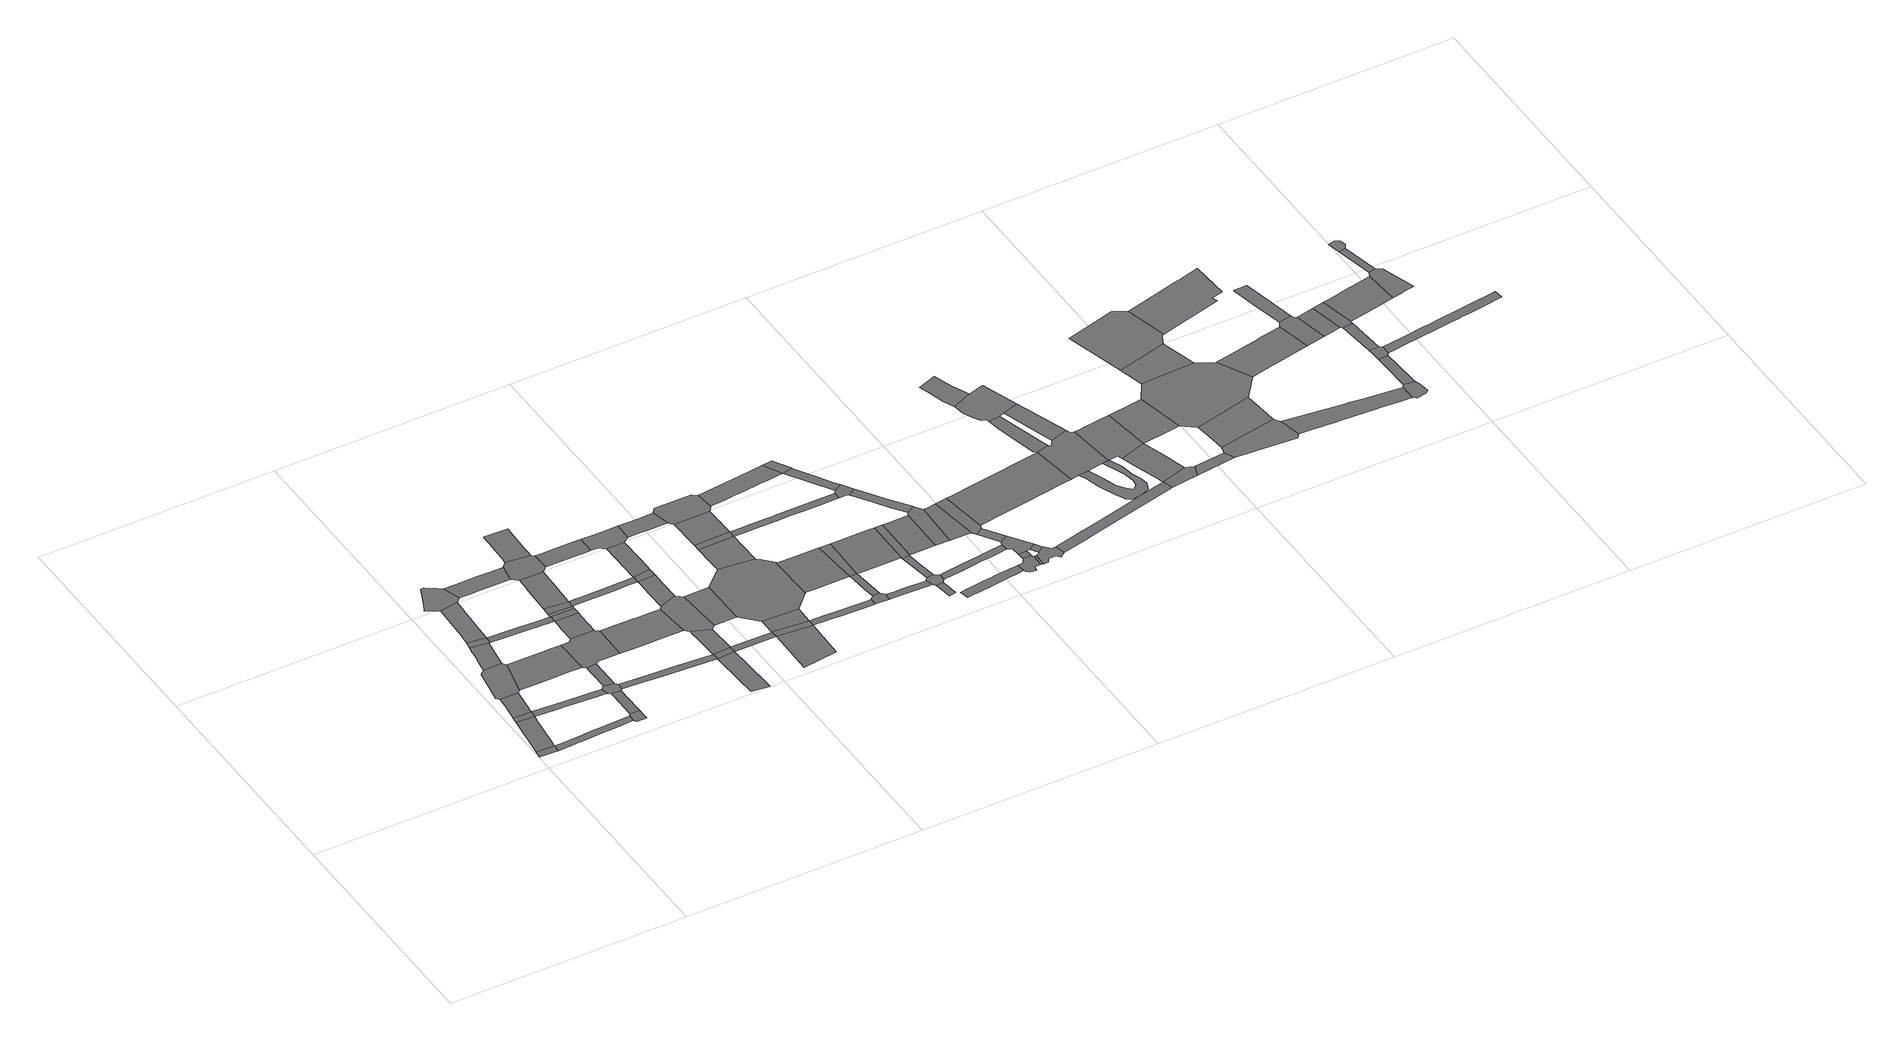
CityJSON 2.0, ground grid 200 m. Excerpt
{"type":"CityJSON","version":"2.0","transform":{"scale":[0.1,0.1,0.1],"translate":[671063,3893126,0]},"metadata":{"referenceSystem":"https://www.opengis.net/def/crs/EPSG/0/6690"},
"CityObjects":{
"road1":{"type":"Road","attributes":{"function":"9","usage":"9","RoadStructureAttribute.widthType":"9","RoadStructureAttribute.width":-9999,"RoadStructureAttribute.sectionType":"9"},"geometry":[{"type":"MultiSurface","lod":"1","boundaries":[[[0,1,2,3]]]}]},
"road2":{"type":"Road","attributes":{"function":"9","usage":"9","RoadStructureAttribute.widthType":"2","RoadStructureAttribute.width":14.8,"RoadStructureAttribute.sectionType":"1"},"geometry":[{"type":"MultiSurface","lod":"1","boundaries":[[[4,5,6,7,8,9,1,0,10,11,12,13,14]]]}]},
"road3":{"type":"Road","attributes":{"function":"9","usage":"9","RoadStructureAttribute.widthType":"9","RoadStructureAttribute.width":-9999,"RoadStructureAttribute.sectionType":"9"},"geometry":[{"type":"MultiSurface","lod":"1","boundaries":[[[15,16,5,4]]]}]},
"road4":{"type":"Road","attributes":{"function":"9","usage":"9","RoadStructureAttribute.widthType":"2","RoadStructureAttribute.width":14.8,"RoadStructureAttribute.sectionType":"1"},"geometry":[{"type":"MultiSurface","lod":"1","boundaries":[[[17,18,19,20,21,22,23,24,25,16,15,26]]]}]},
"road5":{"type":"Road","attributes":{"function":"9","usage":"9","RoadStructureAttribute.widthType":"9","RoadStructureAttribute.width":-9999,"RoadStructureAttribute.sectionType":"9"},"geometry":[{"type":"MultiSurface","lod":"1","boundaries":[[[27,21,20,28,29,30,31,32,33]]]}]},
"road6":{"type":"Road","attributes":{"function":"9","usage":"9","RoadStructureAttribute.widthType":"3","RoadStructureAttribute.width":5.61,"RoadStructureAttribute.sectionType":"1"},"geometry":[{"type":"MultiSurface","lod":"1","boundaries":[[[34,35,36,37,38,39,40,41,42,43,44,45,46,47,48,49,50,51,0,3,52]]]}]},
"road7":{"type":"Road","attributes":{"function":"9","usage":"9","RoadStructureAttribute.widthType":"1","RoadStructureAttribute.width":15.04,"RoadStructureAttribute.sectionType":"1"},"geometry":[{"type":"MultiSurface","lod":"1","boundaries":[[[53,54,55,56,57,58,59,31,30]]]}]},
"road8":{"type":"Road","attributes":{"function":"9","usage":"9","RoadStructureAttribute.widthType":"3","RoadStructureAttribute.width":5.61,"RoadStructureAttribute.sectionType":"1"},"geometry":[{"type":"MultiSurface","lod":"1","boundaries":[[[60,61,62,63,64,65,66,67,68,69,70,71,72,73,74,75,15,4,76]]]}]},
"road9":{"type":"Road","attributes":{"function":"9","usage":"9","RoadStructureAttribute.widthType":"9","RoadStructureAttribute.width":-9999,"RoadStructureAttribute.sectionType":"9"},"geometry":[{"type":"MultiSurface","lod":"1","boundaries":[[[77,78,55,54,79,80]]]}]},
"road10":{"type":"Road","attributes":{"function":"9","usage":"9","RoadStructureAttribute.widthType":"1","RoadStructureAttribute.width":15.04,"RoadStructureAttribute.sectionType":"1"},"geometry":[{"type":"MultiSurface","lod":"1","boundaries":[[[81,82,83,84,85,78,77,86,87,88,89,90,91,92]]]}]},
"road11":{"type":"Road","attributes":{"function":"3","usage":"1","RoadStructureAttribute.widthType":"1","RoadStructureAttribute.width":30.62,"RoadStructureAttribute.sectionType":"1"},"geometry":[{"type":"MultiSurface","lod":"1","boundaries":[[[93,94,95,96,97,29,28,98,99,100,101,102,103,104]]]}]},
"road12":{"type":"Road","attributes":{"function":"9","usage":"9","RoadStructureAttribute.widthType":"9","RoadStructureAttribute.width":-9999,"RoadStructureAttribute.sectionType":"9"},"geometry":[{"type":"MultiSurface","lod":"1","boundaries":[[[91,105,106,107,108,109,110,111,112,113,114,92]]]}]},
"road13":{"type":"Road","attributes":{"function":"9","usage":"9","RoadStructureAttribute.widthType":"9","RoadStructureAttribute.width":-9999,"RoadStructureAttribute.sectionType":"9"},"geometry":[{"type":"MultiSurface","lod":"1","boundaries":[[[45,44,115,116,117,118,119]]]}]},
"road14":{"type":"Road","attributes":{"function":"9","usage":"9","RoadStructureAttribute.widthType":"2","RoadStructureAttribute.width":7.49,"RoadStructureAttribute.sectionType":"1"},"geometry":[{"type":"MultiSurface","lod":"1","boundaries":[[[120,121,122,119,118,123,124,125]]]}]},
"road15":{"type":"Road","attributes":{"function":"9","usage":"9","RoadStructureAttribute.widthType":"9","RoadStructureAttribute.width":-9999,"RoadStructureAttribute.sectionType":"9"},"geometry":[{"type":"MultiSurface","lod":"1","boundaries":[[[126,127,128,129,69,68,120,125]]]}]},
"road16":{"type":"Road","attributes":{"function":"9","usage":"9","RoadStructureAttribute.widthType":"3","RoadStructureAttribute.width":5.66,"RoadStructureAttribute.sectionType":"1"},"geometry":[{"type":"MultiSurface","lod":"1","boundaries":[[[130,131,132,133,134,135,136,137,138,139,140,141,142,143,77,80]]]}]},
"road17":{"type":"Road","attributes":{"function":"9","usage":"9","RoadStructureAttribute.widthType":"2","RoadStructureAttribute.width":7.49,"RoadStructureAttribute.sectionType":"1"},"geometry":[{"type":"MultiSurface","lod":"1","boundaries":[[[144,129,128,145,146,147]]]}]},
"road18":{"type":"Road","attributes":{"function":"9","usage":"9","RoadStructureAttribute.widthType":"2","RoadStructureAttribute.width":11.11,"RoadStructureAttribute.sectionType":"1"},"geometry":[{"type":"MultiSurface","lod":"1","boundaries":[[[148,149,150,151,152,153,154,155,156,106,105]]]}]},
"road19":{"type":"Road","attributes":{"function":"9","usage":"9","RoadStructureAttribute.widthType":"9","RoadStructureAttribute.width":-9999,"RoadStructureAttribute.sectionType":"9"},"geometry":[{"type":"MultiSurface","lod":"1","boundaries":[[[146,157,158,159,160,161,162,93,104,147]]]}]},
"road20":{"type":"Road","attributes":{"function":"9","usage":"9","RoadStructureAttribute.widthType":"1","RoadStructureAttribute.width":19.21,"RoadStructureAttribute.sectionType":"1"},"geometry":[{"type":"MultiSurface","lod":"1","boundaries":[[[163,161,160,164,165,138,166]]]}]},
"road21":{"type":"Road","attributes":{"function":"9","usage":"9","RoadStructureAttribute.widthType":"9","RoadStructureAttribute.width":-9999,"RoadStructureAttribute.sectionType":"9"},"geometry":[{"type":"MultiSurface","lod":"1","boundaries":[[[167,139,138,165]]]}]},
"road22":{"type":"Road","attributes":{"function":"9","usage":"9","RoadStructureAttribute.widthType":"1","RoadStructureAttribute.width":19.21,"RoadStructureAttribute.sectionType":"1"},"geometry":[{"type":"MultiSurface","lod":"1","boundaries":[[[167,168,169,170,171,139]]]}]},
"road23":{"type":"Road","attributes":{"function":"9","usage":"9","RoadStructureAttribute.widthType":"9","RoadStructureAttribute.width":-9999,"RoadStructureAttribute.sectionType":"9"},"geometry":[{"type":"MultiSurface","lod":"1","boundaries":[[[169,172,173,170]]]}]},
"road24":{"type":"Road","attributes":{"function":"9","usage":"9","RoadStructureAttribute.widthType":"3","RoadStructureAttribute.width":5.71,"RoadStructureAttribute.sectionType":"1"},"geometry":[{"type":"MultiSurface","lod":"1","boundaries":[[[174,175,176,177,178,179,127,126,180,181,182,183,184,185]]]}]},
"road25":{"type":"Road","attributes":{"function":"9","usage":"9","RoadStructureAttribute.widthType":"1","RoadStructureAttribute.width":19.21,"RoadStructureAttribute.sectionType":"1"},"geometry":[{"type":"MultiSurface","lod":"1","boundaries":[[[186,187,188,189,190,191,192,193,173,172,194]]]}]},
"road26":{"type":"Road","attributes":{"function":"9","usage":"9","RoadStructureAttribute.widthType":"9","RoadStructureAttribute.width":-9999,"RoadStructureAttribute.sectionType":"9"},"geometry":[{"type":"MultiSurface","lod":"1","boundaries":[[[153,152,190,189,195,196,197,198]]]}]},
"road27":{"type":"Road","attributes":{"function":"3","usage":"1","RoadStructureAttribute.widthType":"1","RoadStructureAttribute.width":30.62,"RoadStructureAttribute.sectionType":"1"},"geometry":[{"type":"MultiSurface","lod":"1","boundaries":[[[199,200,201,202,203,204,205,206,159,158,207,208,209,210,211]]]}]},
"road28":{"type":"Road","attributes":{"function":"9","usage":"9","RoadStructureAttribute.widthType":"1","RoadStructureAttribute.width":19.21,"RoadStructureAttribute.sectionType":"1"},"geometry":[{"type":"MultiSurface","lod":"1","boundaries":[[[197,212,213,214,215,216,217,218,219,220,221,198]]]}]},
"road29":{"type":"Road","attributes":{"function":"9","usage":"9","RoadStructureAttribute.widthType":"3","RoadStructureAttribute.width":5.69,"RoadStructureAttribute.sectionType":"1"},"geometry":[{"type":"MultiSurface","lod":"1","boundaries":[[[222,223,224,225,226,227,228,229,230,231,232,233,234,235,236,237,238,172,169,239]]]}]},
"road30":{"type":"Road","attributes":{"function":"9","usage":"9","RoadStructureAttribute.widthType":"2","RoadStructureAttribute.width":15,"RoadStructureAttribute.sectionType":"1"},"geometry":[{"type":"MultiSurface","lod":"1","boundaries":[[[240,241,242,243,244,245,246,174,247]]]}]},
"road31":{"type":"Road","attributes":{"function":"9","usage":"9","RoadStructureAttribute.widthType":"9","RoadStructureAttribute.width":-9999,"RoadStructureAttribute.sectionType":"9"},"geometry":[{"type":"MultiSurface","lod":"1","boundaries":[[[175,174,246,248]]]}]},
"road32":{"type":"Road","attributes":{"function":"9","usage":"9","RoadStructureAttribute.widthType":"2","RoadStructureAttribute.width":12.84,"RoadStructureAttribute.sectionType":"1"},"geometry":[{"type":"MultiSurface","lod":"1","boundaries":[[[249,250,251,252,253,254,255,196,195]]]}]},
"road33":{"type":"Road","attributes":{"function":"9","usage":"9","RoadStructureAttribute.widthType":"2","RoadStructureAttribute.width":15,"RoadStructureAttribute.sectionType":"1"},"geometry":[{"type":"MultiSurface","lod":"1","boundaries":[[[256,257,258,259,260,261,262,175,248]]]}]},
"road34":{"type":"Road","attributes":{"function":"9","usage":"9","RoadStructureAttribute.widthType":"9","RoadStructureAttribute.width":-9999,"RoadStructureAttribute.sectionType":"9"},"geometry":[{"type":"MultiSurface","lod":"1","boundaries":[[[258,257,263,264,265,266,267,199,211]]]}]},
"road35":{"type":"Road","attributes":{"function":"9","usage":"9","RoadStructureAttribute.widthType":"2","RoadStructureAttribute.width":12.21,"RoadStructureAttribute.sectionType":"1"},"geometry":[{"type":"MultiSurface","lod":"1","boundaries":[[[230,268,269,270,271,272,273,267,266,274,275]]]}]},
"road36":{"type":"Road","attributes":{"function":"9","usage":"9","RoadStructureAttribute.widthType":"3","RoadStructureAttribute.width":5.4,"RoadStructureAttribute.sectionType":"1"},"geometry":[{"type":"MultiSurface","lod":"1","boundaries":[[[276,277,278,248,246,279,280,281]]]}]},
"road37":{"type":"Road","attributes":{"function":"9","usage":"9","RoadStructureAttribute.widthType":"9","RoadStructureAttribute.width":-9999,"RoadStructureAttribute.sectionType":"9"},"geometry":[{"type":"MultiSurface","lod":"1","boundaries":[[[282,231,230,275]]]}]},
"road38":{"type":"Road","attributes":{"function":"9","usage":"9","RoadStructureAttribute.widthType":"2","RoadStructureAttribute.width":12.21,"RoadStructureAttribute.sectionType":"1"},"geometry":[{"type":"MultiSurface","lod":"1","boundaries":[[[283,231,282,284,285,286,287]]]}]},
"road39":{"type":"Road","attributes":{"function":"3","usage":"1","RoadStructureAttribute.widthType":"1","RoadStructureAttribute.width":30.62,"RoadStructureAttribute.sectionType":"1"},"geometry":[{"type":"MultiSurface","lod":"1","boundaries":[[[288,289,265,264]]]}]},
"road40":{"type":"Road","attributes":{"function":"9","usage":"9","RoadStructureAttribute.widthType":"9","RoadStructureAttribute.width":-9999,"RoadStructureAttribute.sectionType":"9"},"geometry":[{"type":"MultiSurface","lod":"1","boundaries":[[[286,290,291,292,293,294,295,296,252,251,297,298,287]]]}]},
"road41":{"type":"Road","attributes":{"function":"9","usage":"9","RoadStructureAttribute.widthType":"1","RoadStructureAttribute.width":29.75,"RoadStructureAttribute.sectionType":"1"},"geometry":[{"type":"MultiSurface","lod":"1","boundaries":[[[299,300,301,302,281,303]]]}]},
"road42":{"type":"Road","attributes":{"function":"9","usage":"9","RoadStructureAttribute.widthType":"9","RoadStructureAttribute.width":-9999,"RoadStructureAttribute.sectionType":"9"},"geometry":[{"type":"MultiSurface","lod":"1","boundaries":[[[276,281,302,304]]]}]},
"road43":{"type":"Road","attributes":{"function":"9","usage":"9","RoadStructureAttribute.widthType":"1","RoadStructureAttribute.width":29.75,"RoadStructureAttribute.sectionType":"1"},"geometry":[{"type":"MultiSurface","lod":"1","boundaries":[[[305,276,304,306,307]]]}]},
"road44":{"type":"Road","attributes":{"function":"9","usage":"9","RoadStructureAttribute.widthType":"2","RoadStructureAttribute.width":12.84,"RoadStructureAttribute.sectionType":"1"},"geometry":[{"type":"MultiSurface","lod":"1","boundaries":[[[308,309,310,311,291,290,312,313,314]]]}]},
"road45":{"type":"Road","attributes":{"function":"9","usage":"9","RoadStructureAttribute.widthType":"9","RoadStructureAttribute.width":-9999,"RoadStructureAttribute.sectionType":"9"},"geometry":[{"type":"MultiSurface","lod":"1","boundaries":[[[315,289,288,307,306,316,317,318,319,320]]]}]},
"road46":{"type":"Road","attributes":{"function":"9","usage":"9","RoadStructureAttribute.widthType":"1","RoadStructureAttribute.width":25.45,"RoadStructureAttribute.sectionType":"1"},"geometry":[{"type":"MultiSurface","lod":"1","boundaries":[[[321,322,323,324,325,326,315,320,327,328]]]}]},
"road47":{"type":"Road","attributes":{"function":"9","usage":"9","RoadStructureAttribute.widthType":"9","RoadStructureAttribute.width":-9999,"RoadStructureAttribute.sectionType":"9"},"geometry":[{"type":"MultiSurface","lod":"1","boundaries":[[[321,329,330,331,322]]]}]},
"road48":{"type":"Road","attributes":{"function":"9","usage":"9","RoadStructureAttribute.widthType":"3","RoadStructureAttribute.width":5.79,"RoadStructureAttribute.sectionType":"1"},"geometry":[{"type":"MultiSurface","lod":"1","boundaries":[[[302,332,333,334,335,336,337,338,339,340,341,342,343,344,345,346,304]]]}]},
"road49":{"type":"Road","attributes":{"function":"9","usage":"9","RoadStructureAttribute.widthType":"1","RoadStructureAttribute.width":25.45,"RoadStructureAttribute.sectionType":"1"},"geometry":[{"type":"MultiSurface","lod":"1","boundaries":[[[347,331,330,348,349,350,351,352,353]]]}]},
"road50":{"type":"Road","attributes":{"function":"9","usage":"9","RoadStructureAttribute.widthType":"9","RoadStructureAttribute.width":-9999,"RoadStructureAttribute.sectionType":"9"},"geometry":[{"type":"MultiSurface","lod":"1","boundaries":[[[354,355,356,308,314,353,352,357]]]}]},
"road51":{"type":"Road","attributes":{"function":"3","usage":"1","RoadStructureAttribute.widthType":"1","RoadStructureAttribute.width":36.52,"RoadStructureAttribute.sectionType":"1"},"geometry":[{"type":"MultiSurface","lod":"1","boundaries":[[[358,359,360,361,362,317,316,363,364,365,366,367]]]}]},
"road52":{"type":"Road","attributes":{"function":"9","usage":"9","RoadStructureAttribute.widthType":"9","RoadStructureAttribute.width":-9999,"RoadStructureAttribute.sectionType":"9"},"geometry":[{"type":"MultiSurface","lod":"1","boundaries":[[[340,339,368,369,370,371,372]]]}]},
"road53":{"type":"Road","attributes":{"function":"9","usage":"9","RoadStructureAttribute.widthType":"3","RoadStructureAttribute.width":5.03,"RoadStructureAttribute.sectionType":"1"},"geometry":[{"type":"MultiSurface","lod":"1","boundaries":[[[373,374,375,376,367,377,378,372,371]]]}]},
"road54":{"type":"Road","attributes":{"function":"9","usage":"9","RoadStructureAttribute.widthType":"9","RoadStructureAttribute.width":-9999,"RoadStructureAttribute.sectionType":"9"},"geometry":[{"type":"MultiSurface","lod":"1","boundaries":[[[376,379,380,358,367]]]}]},
"road55":{"type":"Road","attributes":{"function":"9","usage":"9","RoadStructureAttribute.widthType":"3","RoadStructureAttribute.width":5.79,"RoadStructureAttribute.sectionType":"1"},"geometry":[{"type":"MultiSurface","lod":"1","boundaries":[[[381,382,370,369,383,384,385,386,387]]]}]},
"road56":{"type":"Road","attributes":{"function":"9","usage":"9","RoadStructureAttribute.widthType":"3","RoadStructureAttribute.width":5.84,"RoadStructureAttribute.sectionType":"1"},"geometry":[{"type":"MultiSurface","lod":"1","boundaries":[[[388,389,390,391,392,393,394,395,329,321,396,397,398,399,400,401,402,403,404]]]}]},
"road57":{"type":"Road","attributes":{"function":"9","usage":"9","RoadStructureAttribute.widthType":"2","RoadStructureAttribute.width":14.24,"RoadStructureAttribute.sectionType":"1"},"geometry":[{"type":"MultiSurface","lod":"1","boundaries":[[[405,406,407,408,409,354,357,410,411,412,413,414,415,416,417,418,419,420,421]]]}]},
"road58":{"type":"Road","attributes":{"function":"3","usage":"1","RoadStructureAttribute.widthType":"1","RoadStructureAttribute.width":36.52,"RoadStructureAttribute.sectionType":"1"},"geometry":[{"type":"MultiSurface","lod":"1","boundaries":[[[422,423,424,425,426,427,428,429,430,379,376,431]]]}]},
"road59":{"type":"Road","attributes":{"function":"9","usage":"9","RoadStructureAttribute.widthType":"3","RoadStructureAttribute.width":5.48,"RoadStructureAttribute.sectionType":"1"},"geometry":[{"type":"MultiSurface","lod":"1","boundaries":[[[432,433,434,435,436,437,438]]]}]},
"road60":{"type":"Road","attributes":{"function":"9","usage":"9","RoadStructureAttribute.widthType":"9","RoadStructureAttribute.width":-9999,"RoadStructureAttribute.sectionType":"9"},"geometry":[{"type":"MultiSurface","lod":"1","boundaries":[[[386,438,437,439,440,441,442,387]]]}]},
"road61":{"type":"Road","attributes":{"function":"9","usage":"9","RoadStructureAttribute.widthType":"3","RoadStructureAttribute.width":5.48,"RoadStructureAttribute.sectionType":"1"},"geometry":[{"type":"MultiSurface","lod":"1","boundaries":[[[443,444,442,441,445,446,447]]]}]},
"road62":{"type":"Road","attributes":{"function":"9","usage":"9","RoadStructureAttribute.widthType":"9","RoadStructureAttribute.width":-9999,"RoadStructureAttribute.sectionType":"9"},"geometry":[{"type":"MultiSurface","lod":"1","boundaries":[[[448,449,427,426,450,443,447]]]}]},
"road63":{"type":"Road","attributes":{"function":"9","usage":"9","RoadStructureAttribute.widthType":"9","RoadStructureAttribute.width":-9999,"RoadStructureAttribute.sectionType":"9"},"geometry":[{"type":"MultiSurface","lod":"1","boundaries":[[[451,452,405,421]]]}]},
"road64":{"type":"Road","attributes":{"function":"9","usage":"9","RoadStructureAttribute.widthType":"2","RoadStructureAttribute.width":7.53,"RoadStructureAttribute.sectionType":"1"},"geometry":[{"type":"MultiSurface","lod":"1","boundaries":[[[453,454,455,456,457,458,459,451,421]]]}]},
"road65":{"type":"Road","attributes":{"function":"3","usage":"1","RoadStructureAttribute.widthType":"1","RoadStructureAttribute.width":36.52,"RoadStructureAttribute.sectionType":"1"},"geometry":[{"type":"MultiSurface","lod":"1","boundaries":[[[460,449,448,461,462,463]]]}]},
"road66":{"type":"Road","attributes":{"function":"9","usage":"9","RoadStructureAttribute.widthType":"2","RoadStructureAttribute.width":8.31,"RoadStructureAttribute.sectionType":"1"},"geometry":[{"type":"MultiSurface","lod":"1","boundaries":[[[464,465,466,467,468,469,470,471,472,473,474,475,476,477,478,479,480,481,482,483,484,485,486,487,488,489]]]}]},
"road67":{"type":"Road","attributes":{"function":"9","usage":"9","RoadStructureAttribute.widthType":"9","RoadStructureAttribute.width":-9999,"RoadStructureAttribute.sectionType":"9"},"geometry":[{"type":"MultiSurface","lod":"1","boundaries":[[[456,455,388,404,490,491,492]]]}]},
"road68":{"type":"Road","attributes":{"function":"9","usage":"9","RoadStructureAttribute.widthType":"3","RoadStructureAttribute.width":5.42,"RoadStructureAttribute.sectionType":"1"},"geometry":[{"type":"MultiSurface","lod":"1","boundaries":[[[493,494,495,496,497,498,499,500,501,502,503,504,505,506,440,439]]]}]},
"road69":{"type":"Road","attributes":{"function":"9","usage":"9","RoadStructureAttribute.widthType":"2","RoadStructureAttribute.width":7.53,"RoadStructureAttribute.sectionType":"1"},"geometry":[{"type":"MultiSurface","lod":"1","boundaries":[[[507,508,509,510,492,491,511,512,513,514,515]]]}]},
"road70":{"type":"Road","attributes":{"function":"9","usage":"9","RoadStructureAttribute.widthType":"9","RoadStructureAttribute.width":-9999,"RoadStructureAttribute.sectionType":"9"},"geometry":[{"type":"MultiSurface","lod":"1","boundaries":[[[514,463,462,516,517,518,519,520,515]]]}]},
"road71":{"type":"Road","attributes":{"function":"9","usage":"9","RoadStructureAttribute.widthType":"9","RoadStructureAttribute.width":-9999,"RoadStructureAttribute.sectionType":"9"},"geometry":[{"type":"MultiSurface","lod":"1","boundaries":[[[521,522,520,519,523,524,525,526,527]]]}]},
"road72":{"type":"Road","attributes":{"function":"9","usage":"9","RoadStructureAttribute.widthType":"9","RoadStructureAttribute.width":-9999,"RoadStructureAttribute.sectionType":"9"},"geometry":[{"type":"MultiSurface","lod":"1","boundaries":[[[528,529,530,531,532,533,534,535,477,476,536,537,538,539,540,541,542,543,544,545,546,547,548]]]}]},
"road73":{"type":"Road","attributes":{"function":"9","usage":"9","RoadStructureAttribute.widthType":"1","RoadStructureAttribute.width":36.52,"RoadStructureAttribute.sectionType":"1"},"geometry":[{"type":"MultiSurface","lod":"1","boundaries":[[[549,550,551,521,527,552,553]]]}]},
"road74":{"type":"Road","attributes":{"function":"9","usage":"9","RoadStructureAttribute.widthType":"3","RoadStructureAttribute.width":5.97,"RoadStructureAttribute.sectionType":"1"},"geometry":[{"type":"MultiSurface","lod":"1","boundaries":[[[552,554,555,556,557,553]]]}]},
"road75":{"type":"Road","attributes":{"function":"9","usage":"9","RoadStructureAttribute.widthType":"2","RoadStructureAttribute.width":8.31,"RoadStructureAttribute.sectionType":"1"},"geometry":[{"type":"MultiSurface","lod":"1","boundaries":[[[547,558,559,560,561,562,563,564,565,566,567,568,569,570,571,572,573,574,575,576,577,578,579,580,581,582,583,584,585,586,587,588,589,590,548]]]}]},
"road76":{"type":"Road","attributes":{"function":"9","usage":"9","RoadStructureAttribute.widthType":"9","RoadStructureAttribute.width":-9999,"RoadStructureAttribute.sectionType":"9"},"geometry":[{"type":"MultiSurface","lod":"1","boundaries":[[[543,542,591,592]]]}]},
"road77":{"type":"Road","attributes":{"function":"9","usage":"9","RoadStructureAttribute.widthType":"9","RoadStructureAttribute.width":-9999,"RoadStructureAttribute.sectionType":"9"},"geometry":[{"type":"MultiSurface","lod":"1","boundaries":[[[556,500,499,593,574,573,594,595,596,597,598,599,600,601,557]]]}]},
"road78":{"type":"Road","attributes":{"function":"9","usage":"9","RoadStructureAttribute.widthType":"3","RoadStructureAttribute.width":5.97,"RoadStructureAttribute.sectionType":"1"},"geometry":[{"type":"MultiSurface","lod":"1","boundaries":[[[600,602,603,604,605,601]]]}]},
"road79":{"type":"Road","attributes":{"function":"9","usage":"9","RoadStructureAttribute.widthType":"9","RoadStructureAttribute.width":-9999,"RoadStructureAttribute.sectionType":"9"},"geometry":[{"type":"MultiSurface","lod":"1","boundaries":[[[591,606,607,608,609,610,611,612,613,614,615,616,617,618,605,604,619,620,621,622,592]]]}]},
"road80":{"type":"Road","attributes":{"function":"3","usage":"1","RoadStructureAttribute.widthType":"1","RoadStructureAttribute.width":36.52,"RoadStructureAttribute.sectionType":"1"},"geometry":[{"type":"MultiSurface","lod":"1","boundaries":[[[623,624,625,626,627,551,550,628,629,630,631]]]}]},
"road81":{"type":"Road","attributes":{"function":"9","usage":"9","RoadStructureAttribute.widthType":"2","RoadStructureAttribute.width":8.71,"RoadStructureAttribute.sectionType":"1"},"geometry":[{"type":"MultiSurface","lod":"1","boundaries":[[[632,633,634,635,636,637,638,639,640,641,642,643,644,645,646,615,614]]]}]},
"road82":{"type":"Road","attributes":{"function":"9","usage":"9","RoadStructureAttribute.widthType":"9","RoadStructureAttribute.width":-9999,"RoadStructureAttribute.sectionType":"7"},"geometry":[{"type":"MultiSurface","lod":"1","boundaries":[[[647,648,649,650,651,652,653]]]}]},
"road83":{"type":"Road","attributes":{"function":"9","usage":"9","RoadStructureAttribute.widthType":"9","RoadStructureAttribute.width":-9999,"RoadStructureAttribute.sectionType":"7"},"geometry":[{"type":"MultiSurface","lod":"1","boundaries":[[[654,655,656,623,657,658]]]}]},
"road84":{"type":"Road","attributes":{"function":"9","usage":"9","RoadStructureAttribute.widthType":"9","RoadStructureAttribute.width":-9999,"RoadStructureAttribute.sectionType":"1"},"geometry":[{"type":"MultiSurface","lod":"1","boundaries":[[[659,660,661,662,663,664,665,666,667,668,669,670,671,672,673,674,675,676,677,678,679,680,681,682,683]]]}]},
"road85":{"type":"Road","attributes":{"function":"9","usage":"9","RoadStructureAttribute.widthType":"9","RoadStructureAttribute.width":-9999,"RoadStructureAttribute.sectionType":"9"},"geometry":[{"type":"MultiSurface","lod":"1","boundaries":[[[653,684,685,686,687,688,654,658,689,690,691,692,693,694,695,696,697,647]]]}]},
"road86":{"type":"Road","attributes":{"function":"9","usage":"9","RoadStructureAttribute.widthType":"9","RoadStructureAttribute.width":-9999,"RoadStructureAttribute.sectionType":"9"},"geometry":[{"type":"MultiSurface","lod":"1","boundaries":[[[698,699,700,701,702,703,704,705,706,657,623,631,707,708,667,709,683]]]}]},
"road87":{"type":"Road","attributes":{"function":"9","usage":"9","RoadStructureAttribute.widthType":"2","RoadStructureAttribute.width":13.43,"RoadStructureAttribute.sectionType":"1"},"geometry":[{"type":"MultiSurface","lod":"1","boundaries":[[[710,692,691,711,704,703]]]}]},
"road88":{"type":"Road","attributes":{"function":"9","usage":"9","RoadStructureAttribute.widthType":"9","RoadStructureAttribute.width":-9999,"RoadStructureAttribute.sectionType":"9"},"geometry":[{"type":"MultiSurface","lod":"1","boundaries":[[[712,713,701,700,714,715,716,717,718,719,720]]]}]},
"road89":{"type":"Road","attributes":{"function":"9","usage":"9","RoadStructureAttribute.widthType":"1","RoadStructureAttribute.width":20.47,"RoadStructureAttribute.sectionType":"1"},"geometry":[{"type":"MultiSurface","lod":"1","boundaries":[[[638,721,722,716,715,723,724,725,726,727,728]]]}]},
"road90":{"type":"Road","attributes":{"function":"9","usage":"9","RoadStructureAttribute.widthType":"9","RoadStructureAttribute.width":-9999,"RoadStructureAttribute.sectionType":"9"},"geometry":[{"type":"MultiSurface","lod":"1","boundaries":[[[729,730,721,638,637]]]}]},
"road91":{"type":"Road","attributes":{"function":"9","usage":"9","RoadStructureAttribute.widthType":"2","RoadStructureAttribute.width":6.88,"RoadStructureAttribute.sectionType":"1"},"geometry":[{"type":"MultiSurface","lod":"1","boundaries":[[[731,730,729,732,733,734]]]}]},
"road92":{"type":"Road","attributes":{"function":"3","usage":"1","RoadStructureAttribute.widthType":"1","RoadStructureAttribute.width":36.52,"RoadStructureAttribute.sectionType":"1"},"geometry":[{"type":"MultiSurface","lod":"1","boundaries":[[[735,717,716,736,737,738]]]}]},
"road93":{"type":"Road","attributes":{"function":"9","usage":"9","RoadStructureAttribute.widthType":"9","RoadStructureAttribute.width":-9999,"RoadStructureAttribute.sectionType":"9"},"geometry":[{"type":"MultiSurface","lod":"1","boundaries":[[[733,739,740,741,742,743,744,745,734]]]}]},
"road94":{"type":"Road","attributes":{"function":"9","usage":"2","RoadStructureAttribute.widthType":"1","RoadStructureAttribute.width":39.14,"RoadStructureAttribute.sectionType":"1"},"geometry":[{"type":"MultiSurface","lod":"1","boundaries":[[[744,746,747,748,749,750,745]]]}]},
"road95":{"type":"Road","attributes":{"function":"9","usage":"9","RoadStructureAttribute.widthType":"9","RoadStructureAttribute.width":-9999,"RoadStructureAttribute.sectionType":"9"},"geometry":[{"type":"MultiSurface","lod":"1","boundaries":[[[749,748,751,752,753,754,755,756,757,758,738,737]]]}]},
"road96":{"type":"Road","attributes":{"function":"3","usage":"1","RoadStructureAttribute.widthType":"1","RoadStructureAttribute.width":39.14,"RoadStructureAttribute.sectionType":"1"},"geometry":[{"type":"MultiSurface","lod":"1","boundaries":[[[759,758,757,760,761]]]}]},
"road97":{"type":"Road","attributes":{"function":"9","usage":"9","RoadStructureAttribute.widthType":"9","RoadStructureAttribute.width":-9999,"RoadStructureAttribute.sectionType":"9"},"geometry":[{"type":"MultiSurface","lod":"1","boundaries":[[[762,763,764,765,766,767,768,769,759,761]]]}]},
"road98":{"type":"Road","attributes":{"function":"9","usage":"9","RoadStructureAttribute.widthType":"2","RoadStructureAttribute.width":12.47,"RoadStructureAttribute.sectionType":"1"},"geometry":[{"type":"MultiSurface","lod":"1","boundaries":[[[770,771,772,741,740,773,774,775,776,777,778,779,780,781,782,783,784,785]]]}]},
"road99":{"type":"Road","attributes":{"function":"3","usage":"1","RoadStructureAttribute.widthType":"1","RoadStructureAttribute.width":27.74,"RoadStructureAttribute.sectionType":"1"},"geometry":[{"type":"MultiSurface","lod":"1","boundaries":[[[786,787,788,789,790,791,756,755,792,793,794]]]}]},
"road100":{"type":"Road","attributes":{"function":"9","usage":"9","RoadStructureAttribute.widthType":"1","RoadStructureAttribute.width":34.56,"RoadStructureAttribute.sectionType":"1"},"geometry":[{"type":"MultiSurface","lod":"1","boundaries":[[[795,796,797,765,764,798,799,800,801,802,803]]]}]},
"road101":{"type":"Road","attributes":{"function":"9","usage":"9","RoadStructureAttribute.widthType":"9","RoadStructureAttribute.width":-9999,"RoadStructureAttribute.sectionType":"9"},"geometry":[{"type":"MultiSurface","lod":"1","boundaries":[[[804,805,806,794,793,807,808]]]}]},
"road102":{"type":"Road","attributes":{"function":"9","usage":"9","RoadStructureAttribute.widthType":"2","RoadStructureAttribute.width":8.91,"RoadStructureAttribute.sectionType":"1"},"geometry":[{"type":"MultiSurface","lod":"1","boundaries":[[[809,810,811,812,806,805,813,814]]]}]},
"road103":{"type":"Road","attributes":{"function":"9","usage":"9","RoadStructureAttribute.widthType":"9","RoadStructureAttribute.width":-9999,"RoadStructureAttribute.sectionType":"9"},"geometry":[{"type":"MultiSurface","lod":"1","boundaries":[[[815,816,817,785,784,818,819,820]]]}]},
"road104":{"type":"Road","attributes":{"function":"9","usage":"9","RoadStructureAttribute.widthType":"2","RoadStructureAttribute.width":8.23,"RoadStructureAttribute.sectionType":"1"},"geometry":[{"type":"MultiSurface","lod":"1","boundaries":[[[821,822,817,816,823,824,825,826]]]}]},
"road105":{"type":"Road","attributes":{"function":"3","usage":"1","RoadStructureAttribute.widthType":"1","RoadStructureAttribute.width":27.74,"RoadStructureAttribute.sectionType":"1"},"geometry":[{"type":"MultiSurface","lod":"1","boundaries":[[[827,828,829,808,807]]]}]},
"road106":{"type":"Road","attributes":{"function":"9","usage":"9","RoadStructureAttribute.widthType":"9","RoadStructureAttribute.width":-9999,"RoadStructureAttribute.sectionType":"9"},"geometry":[{"type":"MultiSurface","lod":"1","boundaries":[[[830,831,832,833,826,825,834]]]}]},
"road107":{"type":"Road","attributes":{"function":"9","usage":"9","RoadStructureAttribute.widthType":"2","RoadStructureAttribute.width":8.23,"RoadStructureAttribute.sectionType":"1"},"geometry":[{"type":"MultiSurface","lod":"1","boundaries":[[[832,831,835,836]]]}]},
"road108":{"type":"Road","attributes":{"function":"9","usage":"9","RoadStructureAttribute.widthType":"9","RoadStructureAttribute.width":-9999,"RoadStructureAttribute.sectionType":"9"},"geometry":[{"type":"MultiSurface","lod":"1","boundaries":[[[837,829,828,836,835,838,839,840]]]}]},
"road109":{"type":"Road","attributes":{"function":"3","usage":"1","RoadStructureAttribute.widthType":"1","RoadStructureAttribute.width":27.74,"RoadStructureAttribute.sectionType":"1"},"geometry":[{"type":"MultiSurface","lod":"1","boundaries":[[[839,841,842,843,844,845,846,847,848,849,850,851,852,853,840]]]}]},
"road110":{"type":"Road","attributes":{"function":"9","usage":"9","RoadStructureAttribute.widthType":"2","RoadStructureAttribute.width":7.47,"RoadStructureAttribute.sectionType":"1"},"geometry":[{"type":"MultiSurface","lod":"1","boundaries":[[[854,855,856,857,858,859,860,861,862,863,864,865,866,867,868,869,870,871,872,830,834]]]}]},
"road111":{"type":"Road","attributes":{"function":"9","usage":"9","RoadStructureAttribute.widthType":"9","RoadStructureAttribute.width":-9999,"RoadStructureAttribute.sectionType":"9"},"geometry":[{"type":"MultiSurface","lod":"1","boundaries":[[[847,846,873,874,875,876,877,878]]]}]},
"road112":{"type":"Road","attributes":{"function":"9","usage":"9","RoadStructureAttribute.widthType":"3","RoadStructureAttribute.width":5.32,"RoadStructureAttribute.sectionType":"1"},"geometry":[{"type":"MultiSurface","lod":"1","boundaries":[[[877,879,880,881,882,878]]]}]},
"road113":{"type":"Road","attributes":{"function":"9","usage":"9","RoadStructureAttribute.widthType":"9","RoadStructureAttribute.width":-9999,"RoadStructureAttribute.sectionType":"9"},"geometry":[{"type":"MultiSurface","lod":"1","boundaries":[[[883,884,880,879,885,886]]]}]}
},
"vertices":[
[165,201,0],[15,209,0],[8,150,0],[158,141,0],
[212,573,0],[61,578,0],[52,505,0],[50,487,0],[37,386,0],[36,377,0],[166,204,0],[174,274,0],[187,375,0],[200,482,0],[211,570,0],
[219,633,0],[68,633,0],
[226,686,0],[234,751,0],[236,769,0],[247,870,0],[96,870,0],[91,825,0],[87,786,0],[84,766,0],[68,636,0],[219,636,0],
[71,895,0],[269,893,0],[340,1193,0],[313,1226,0],[161,1225,0],[144,1212,0],[121,1194,0],
[268,145,0],[317,147,0],[341,148,0],[366,149,0],[408,151,0],[566,157,0],[575,158,0],[605,159,0],[701,163,0],[793,167,0],[813,168,0],[817,228,0],[616,220,0],[469,214,0],[427,212,0],[412,211,0],[249,204,0],[168,201,0],[161,141,0],
[332,1351,0],[352,1479,0],[203,1502,0],[195,1447,0],[189,1405,0],[180,1346,0],[177,1329,0],
[306,567,0],[386,562,0],[422,560,0],[455,557,0],[549,551,0],[679,543,0],[709,541,0],[779,537,0],[811,534,0],[795,596,0],[703,602,0],[627,607,0],[400,621,0],[340,625,0],[282,629,0],[222,633,0],[215,573,0],
[367,1539,0],[212,1562,0],[355,1479,0],[364,1479,0],
[225,1696,0],[223,1658,0],[222,1632,0],[217,1594,0],[216,1586,0],[368,1542,0],[373,1653,0],[376,1716,0],[383,1872,0],[386,1922,0],[390,2001,0],[238,1979,0],
[793,1191,0],[707,1191,0],[657,1192,0],[558,1192,0],[511,1192,0],[297,893,0],[338,893,0],[407,893,0],[558,892,0],[653,892,0],[713,891,0],[802,891,0],
[428,2040,0],[380,2191,0],[341,2223,0],[339,2224,0],[263,2275,0],[234,2267,0],[167,2109,0],[166,2107,0],[138,2050,0],[131,2037,0],
[834,145,0],[914,146,0],[914,188,0],[913,248,0],[833,247,0],
[831,520,0],[832,384,0],[832,352,0],[913,273,0],[912,409,0],[911,511,0],
[925,527,0],[931,587,0],[910,610,0],[830,623,0],
[454,1474,0],[515,1471,0],[666,1464,0],[729,1461,0],[773,1459,0],[776,1459,0],[855,1455,0],[894,1453,0],[897,1453,0],[896,1513,0],[893,1513,0],[800,1518,0],[629,1526,0],[370,1538,0],
[829,782,0],[909,784,0],[908,871,0],[828,870,0],
[475,2040,0],[516,2040,0],[601,2039,0],[662,2039,0],[861,2037,0],[887,2186,0],[781,2187,0],[668,2188,0],[490,2190,0],
[935,893,0],[1121,891,0],[1124,1191,0],[1095,1216,0],[895,1220,0],[868,1191,0],
[896,1348,0],[1096,1400,0],[1097,1451,0],[897,1450,0],
[1097,1511,0],
[1097,1537,0],[1097,1540,0],[897,1547,0],[896,1516,0],
[1099,1600,0],[900,1620,0],
[1709,477,0],[1707,537,0],[1616,543,0],[1575,545,0],[1352,560,0],[1205,569,0],[1054,519,0],[1103,516,0],[1132,514,0],[1190,510,0],[1244,507,0],[1706,477,0],
[1104,1730,0],[1106,1800,0],[1110,1903,0],[1114,1995,0],[913,1992,0],[910,1894,0],[908,1856,0],[906,1801,0],[1099,1603,0],
[1159,2035,0],[1151,2183,0],[1129,2203,0],[929,2226,0],
[1635,1186,0],[1596,1186,0],[1538,1187,0],[1437,1188,0],[1416,1188,0],[1324,1189,0],[1250,1190,0],[1184,1190,0],[1208,890,0],[1359,889,0],[1481,887,0],[1541,887,0],[1659,886,0],
[1131,2266,0],[1132,2298,0],[1141,2556,0],[941,2563,0],[941,2560,0],[938,2485,0],[936,2431,0],[935,2402,0],[931,2277,0],[930,2243,0],
[1181,1540,0],[1439,1543,0],[1495,1544,0],[1535,1544,0],[1555,1544,0],[1592,1545,0],[1603,1545,0],[1652,1545,0],[1655,1545,0],[1653,1605,0],[1650,1605,0],[1393,1603,0],[1349,1602,0],[1300,1602,0],[1256,1601,0],[1186,1601,0],[1102,1600,0],[1100,1540,0],
[1722,178,0],[1729,23,0],[1879,9,0],[1879,12,0],[1866,323,0],[1859,484,0],[1859,487,0],[1709,474,0],
[1856,547,0],
[1391,2033,0],[1523,2032,0],[1538,2031,0],[1539,2179,0],[1525,2180,0],[1316,2182,0],[1215,2183,0],
[1856,550,0],[1846,792,0],[1693,852,0],[1695,816,0],[1695,801,0],[1697,763,0],[1700,681,0],
[1860,805,0],[1884,826,0],[1855,1225,0],[1806,1268,0],[1657,1212,0],
[1655,1542,0],[1656,1479,0],[1656,1461,0],[1656,1459,0],[1656,1379,0],[1656,1365,0],[1804,1444,0],[1803,1547,0],
[2209,545,0],[2206,545,0],[1859,547,0],[1862,487,0],[2209,485,0],[2211,485,0],
[1803,1627,0],
[1653,1608,0],[1802,1665,0],[1801,1772,0],[1799,1990,0],[1649,1988,0],
[2075,829,0],[2071,1228,0],
[1851,2029,0],[1851,2178,0],[1780,2178,0],[1660,2178,0],[1602,2179,0],[1599,2179,0],[1539,2180,0],[1603,2031,0],[1649,1989,0],
[2206,72,0],[2501,110,0],[2510,459,0],[2510,462,0],[2211,482,0],
[2511,522,0],
[2209,548,0],[2514,680,0],[2211,689,0],
[2154,2177,0],[2025,2177,0],[1930,2177,0],[1867,2178,0],[1926,2028,0],[2029,2027,0],[2187,2026,0],
[2230,1373,0],[2649,817,0],[2640,1234,0],[2632,1242,0],[2559,1316,0],[2532,1344,0],
[2526,1645,0],[2226,1640,0],[2226,1628,0],[2228,1505,0],[2229,1443,0],[2229,1428,0],[2528,1523,0],[2526,1642,0],
[2526,1705,0],[2525,1705,0],[2225,1700,0],
[2513,462,0],[2547,461,0],[2615,458,0],[2649,457,0],[2703,456,0],[2730,455,0],[3009,446,0],[3025,445,0],[3027,506,0],[2984,507,0],[2679,517,0],[2653,517,0],[2648,518,0],[2592,519,0],[2566,520,0],
[2225,1740,0],[2524,1805,0],[2523,1847,0],[2523,1878,0],[2522,1910,0],[2521,1985,0],[2221,1987,0],
[2541,2189,0],[2501,2218,0],[2189,2223,0],[2557,2033,0],
[2998,1218,0],[2937,1218,0],[2824,1219,0],[2777,1219,0],[2654,1220,0],[2653,820,0],[2738,820,0],[2953,817,0],[3025,816,0],[3028,816,0],
[3050,445,0],[3141,442,0],[3150,502,0],[3118,544,0],[3059,537,0],
[3107,649,0],[3097,733,0],[3088,814,0],[3088,817,0],[3028,813,0],[3047,646,0],
[3094,1217,0],[3035,1217,0],
[3307,497,0],[3220,499,0],[3215,440,0],[3285,437,0],[3446,432,0],[3504,430,0],[3485,491,0],
[3417,1704,0],[3218,1705,0],[2906,1705,0],[2904,1705,0],[2855,1705,0],[2699,1705,0],[2622,1705,0],[2528,1705,0],[2529,1645,0],[2623,1645,0],[2747,1645,0],[2903,1645,0],[2924,1645,0],[2998,1645,0],[3111,1644,0],[3261,1644,0],[3417,1644,0],
[3123,2253,0],[2924,2231,0],[2804,2218,0],[2629,2199,0],[2611,2197,0],[2572,2034,0],[2615,2039,0],[2686,2046,0],[2770,2055,0],[2789,2057,0],[2861,2064,0],[2986,2078,0],[3046,2084,0],[3061,2085,0],[3136,2093,0],[3203,2100,0],[3206,2101,0],
[3111,817,0],[3205,816,0],[3285,816,0],[3445,815,0],[3464,814,0],[3467,1214,0],[3402,1215,0],[3188,1216,0],[3139,1217,0],[3091,817,0],
[3529,371,0],[3534,335,0],[3546,251,0],[3605,266,0],[3592,353,0],[3583,413,0],[3523,409,0],
[3604,438,0],[3610,500,0],[3567,522,0],[3507,521,0],
[3466,798,0],[3480,708,0],[3538,724,0],[3536,737,0],[3526,807,0],
[3532,814,0],[3535,1214,0],[3465,812,0],
[3292,2120,0],[3208,2263,0],
[3208,2098,0],[3343,1883,0],[3438,1733,0],[3504,1775,0],[3471,1826,0],[3390,1955,0],[3294,2117,0],
[3608,1213,0],[3704,813,0],[3750,812,0],[3752,1212,0],
[3651,171,0],[3715,179,0],[3730,180,0],[3779,186,0],[3797,188,0],[3837,193,0],[3875,197,0],[3892,199,0],[3945,205,0],[3993,212,0],[4040,218,0],[4092,225,0],[4161,234,0],[4153,309,0],[4117,305,0],[4093,303,0],[4065,300,0],[4044,298,0],[3982,291,0],[3943,287,0],[3928,285,0],[3839,274,0],[3803,270,0],[3736,262,0],[3715,260,0],[3636,250,0],
[3487,1644,0],[3500,1638,0],[3565,1680,0],
[3689,449,0],[3781,461,0],[3864,472,0],[3943,482,0],[4027,492,0],[4101,502,0],[4181,512,0],[4174,572,0],[4050,556,0],[3982,547,0],[3938,542,0],[3908,538,0],[3802,524,0],[3652,505,0],
[3831,1295,0],[3729,1440,0],[3668,1525,0],[3572,1668,0],[3561,1547,0],[3615,1467,0],[3692,1354,0],[3771,1246,0],[3836,1289,0],
[3812,812,0],[3821,812,0],[3829,812,0],[3872,811,0],[3882,1218,0],
[3992,1228,0],[3919,1217,0],[3882,811,0],[3927,809,0],[3958,809,0],[3995,808,0],[4054,806,0],
[4229,359,0],[4229,358,0],[4227,354,0],[4223,348,0],[4222,345,0],[4220,342,0],[4215,333,0],[4205,315,0],[4175,218,0],[4193,198,0],[4244,186,0],[4247,200,0],[4255,234,0],[4271,234,0],[4306,233,0],[4309,339,0],[4302,345,0],[4301,349,0],[4298,357,0],[4298,361,0],[4229,360,0],
[4145,829,0],[4151,847,0],[4092,1243,0],[4076,773,0],[4141,816,0],
[4102,734,0],[4145,670,0],[4188,605,0],[4254,650,0],
[4298,369,0],[4298,370,0],[4298,371,0],[4298,372,0],[4298,373,0],[4298,374,0],[4298,375,0],[4298,376,0],[4298,378,0],[4298,379,0],[4298,380,0],[4298,381,0],[4298,382,0],[4298,384,0],[4298,385,0],[4297,420,0],[4225,415,0],[4225,414,0],[4226,400,0],[4227,398,0],[4227,391,0],[4227,389,0],[4227,388,0],[4227,387,0],[4227,386,0],[4228,383,0],[4228,381,0],[4228,379,0],[4228,377,0],[4228,375,0],[4229,369,0],[4229,365,0],[4229,362,0],
[4325,232,0],[4328,339,0],
[4220,495,0],[4300,423,0],[4302,425,0],[4302,426,0],[4311,428,0],[4312,428,0],[4317,428,0],[4326,425,0],[4381,463,0],
[4343,398,0],[4351,385,0],[4363,365,0],[4421,405,0],
[4327,232,0],[4333,227,0],[4371,230,0],[4370,236,0],[4386,259,0],[4425,262,0],[4452,264,0],[4478,231,0],[4525,265,0],[4503,353,0],[4493,351,0],[4465,355,0],[4429,394,0],[4363,355,0],[4360,352,0],[4358,348,0],[4349,342,0],
[4937,1371,0],[4934,1370,0],[4363,1284,0],[4317,1277,0],[4161,1253,0],[4379,881,0],[4544,907,0],[4929,965,0],[4997,976,0],
[4733,315,0],[4806,333,0],[4942,366,0],[5338,462,0],[5584,521,0],[5587,521,0],[5563,610,0],[5560,609,0],[5473,588,0],[5304,547,0],[5266,537,0],[4940,459,0],[4809,427,0],[4766,417,0],[4677,395,0],
[4849,2207,0],[4785,2355,0],[4733,2513,0],[4575,2458,0],[4609,2360,0],[4642,2233,0],[4681,2138,0],
[4818,1860,0],[4834,1758,0],[4919,1392,0],[5044,1401,0],[4912,1874,0],
[5345,878,0],[5368,824,0],[5383,739,0],[5374,678,0],[5331,643,0],[5290,691,0],[5244,751,0],[5200,873,0],[5155,999,0],[5066,985,0],[5097,929,0],[5129,805,0],[5190,655,0],[5205,623,0],[5226,576,0],[5263,553,0],[5333,554,0],[5426,593,0],[5452,660,0],[5439,727,0],[5412,816,0],[5395,918,0],[5351,1026,0],[5340,1025,0],[5287,1019,0],
[4687,2123,0],[4701,2044,0],[4737,1952,0],[4771,1896,0],[4814,1884,0],[4915,1875,0],[4956,1887,0],[4958,1888,0],[5092,1935,0],[5051,2050,0],[4984,2244,0],[4856,2209,0],[4853,2208,0],[4852,2208,0],
[5314,1023,0],[5334,1026,0],[5340,1027,0],[5294,1439,0],[5263,1454,0],[5251,1487,0],[5103,1434,0],[5075,1393,0],[5048,1388,0],[5028,980,0],[5123,995,0],[5250,1014,0],
[5249,1494,0],[5066,1554,0],
[5336,1445,0],[5322,1443,0],[5427,1038,0],[5440,997,0],[5661,1070,0],[5607,1480,0],[5531,1470,0],[5447,1459,0],[5380,1450,0],
[5782,676,0],[5721,889,0],[5478,883,0],[5489,851,0],[5516,766,0],[5538,699,0],[5545,672,0],[5562,613,0],
[5816,552,0],[5853,648,0],
[6009,665,0],[5819,552,0],[6159,590,0],[6118,677,0],
[5826,1509,0],[5826,1092,0],[5995,1115,0],[5906,1520,0],
[6671,556,0],[6703,591,0],[6662,782,0],[6632,822,0],[6631,830,0],[6627,833,0],[6136,741,0],
[6620,908,0],[6610,1005,0],[6595,1143,0],[6104,1027,0],[6119,897,0],
[6612,1165,0],[6633,1192,0],[6698,1274,0],[6718,1301,0],[6746,1337,0],[6599,1613,0],[6453,1696,0],[6003,1675,0],
[5947,1885,0],[6424,1803,0],[6371,1999,0],
[6379,2014,0],[6415,2087,0],[6432,2091,0],[6339,2451,0],[6288,2480,0],[6234,2510,0],[5809,2396,0],[5872,2163,0],
[7300,711,0],[7205,721,0],[7174,724,0],[6814,585,0],[6869,582,0],[6932,578,0],[6987,575,0],[7046,572,0],[7160,566,0],[7250,561,0],[7342,556,0],[7364,554,0],[7414,552,0],[7552,544,0],[7635,540,0],[7635,676,0],
[7193,1734,0],[7142,1724,0],[7050,1705,0],[6973,1689,0],[6909,1676,0],[6746,1643,0],[6876,1363,0],[7270,1444,0],[7210,1738,0],
[6847,2582,0],[6802,2570,0],[6494,2491,0],[6633,2143,0],[6660,2150,0],[6964,2229,0],[6950,2280,0],[7049,2301,0],[7030,2629,0],
[7347,1789,0],[7343,1809,0],[7235,1785,0],[7434,1477,0],[7374,1771,0],
[7132,2260,0],[7186,2009,0],[7214,1885,0],[7223,1843,0],[7241,2276,0],[7129,2272,0],
[7760,648,0],[7746,689,0],[7654,704,0],[7662,515,0],[7744,530,0],[7774,556,0],
[7647,975,0],[7650,931,0],[7744,722,0],[7730,933,0],[7723,1051,0],[7644,1047,0],
[7553,1501,0],[7585,1508,0],[7525,1802,0],
[7741,1155,0],[7718,1170,0],[7637,1168,0],[7640,1113,0],[7742,1074,0],
[7689,1502,0],[7605,1494,0],
[7625,1822,0],[7687,1526,0],[7687,1529,0],[7627,1823,0],
[7879,1568,0],[7916,1576,0],[7934,1579,0],[8024,1597,0],[8051,1603,0],[8092,1611,0],[8075,1914,0],[7963,1891,0],[7910,1880,0],[7890,1876,0],[7815,1861,0],[7775,1853,0],[7673,1832,0],
[7781,1079,0],[7927,1100,0],[7993,1109,0],[8212,1139,0],[8312,1153,0],[8394,1164,0],[8425,1168,0],[8477,1175,0],[8618,1195,0],[8790,1219,0],[8779,1298,0],[8711,1288,0],[8615,1275,0],[8448,1252,0],[8420,1248,0],[8285,1230,0],[8150,1211,0],[8124,1208,0],[7925,1180,0],
[8182,1630,0],[8210,1635,0],[8294,1652,0],[8200,1938,0],[8154,1968,0],[8095,1956,0],
[8083,2284,0],[8025,2271,0],[8038,2211,0],[8061,2110,0],
[8058,2398,0],[7999,2385,0],[8106,2327,0],[8092,2376,0]
]}
